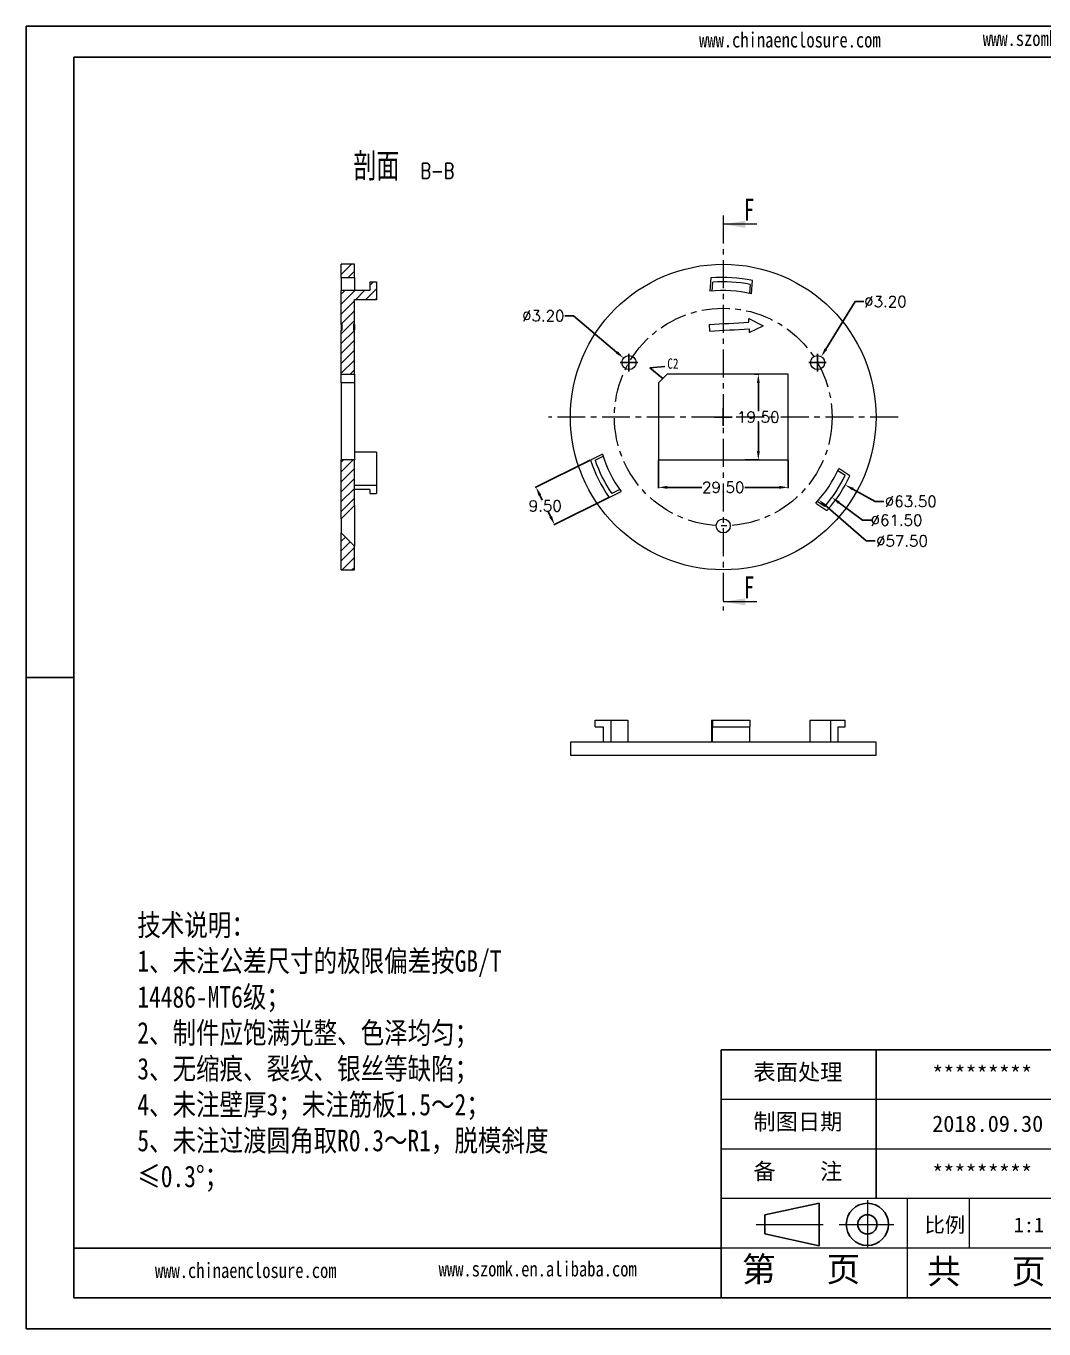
# Model space of a CAD drawing. Header units: inches. Extents: x 1184 to 3641, y 573 to 1047.
# Drawn here: x 3221.9 to 3453.3, y 573 to 869.2 of the extents above; entities that cross this region are included whole.
import ezdxf

# ---------------------------------------------------------------- set-up
doc = ezdxf.new("R2010")
doc.units = ezdxf.units.IN
doc.linetypes.add('CENTER', pattern=[10.16, 6.35, -1.27, 1.27, -1.27])
doc.linetypes.add('CENTER2', pattern=[28.575, 19.05, -3.175, 3.175, -3.175])
doc.layers.add('10', color=7, linetype='Continuous')
doc.layers.add('文字', color=81, linetype='Continuous')
for name, color, linetype, lineweight in [('粗实线', 7, 'Continuous', 30), ('细实线', 3, 'Continuous', 9), ('细点划线', 2, 'CENTER2', 9)]:
    doc.layers.add(name, color=color, linetype=linetype, lineweight=lineweight)
doc.styles.add('SLDTEXTSTYLE1', font='TXT', dxfattribs={"width": 0.75, "bigfont": 'bigfont'})
doc.styles.add('SLDTEXTSTYLE3', font='TXT', dxfattribs={"width": 0.75, "bigfont": 'bigfont'})
doc.styles.add('SLDTEXTSTYLE6', font='TXT', dxfattribs={"width": 0.7})
doc.styles.get("Standard").update_dxf_attribs({"font": 'txt', "bigfont": 'gbcbig.shx'})
doc.styles.add('宋体', font='', dxfattribs={"width": 0.8, "height": 3.5})
doc.styles.get('宋体').set_extended_font_data('SimSun')
doc.dimstyles.new('2', dxfattribs={"dimtxt": 1.5, "dimasz": 0.6, "dimexe": 0.18, "dimexo": 0.0625, "dimgap": 0.09, "dimtad": 0, "dimtih": 1, "dimtoh": 1, "dimzin": 0, "dimdsep": 46, "dimtxsty": 'Standard', "dimcen": 0, "dimadec": 0, "dimazin": 2, "dimtfac": 1, "dimtofl": 0, "dimtmove": 0, "dimatfit": 3, "dimfxl": 1, "dimtolj": 1, "dimtzin": 0, "dimarcsym": 0})
doc.dimstyles.new('2.5', dxfattribs={"dimtxt": 2.5, "dimasz": 2, "dimexe": 0.18, "dimexo": 0.0625, "dimgap": 0.09, "dimtad": 0, "dimtih": 1, "dimtoh": 1, "dimzin": 0, "dimdsep": 46, "dimtxsty": 'Standard', "dimcen": 2, "dimadec": 0, "dimazin": 0, "dimtfac": 1, "dimtofl": 0, "dimtmove": 0, "dimatfit": 3, "dimfxl": 1, "dimtolj": 1, "dimtzin": 0, "dimarcsym": 0})

# ---------------------------------------------------------------- blocks, each defined once
blk = doc.blocks.new('SW_NOTE_3')
at = {"color": 0, "linetype": 'Continuous', "lineweight": 0, "attachment_point": 2}
for s, insert, char_height, style in [('剖面', (8.33, 8.19), 6.35, 'SLDTEXTSTYLE1'), ('B-B', (22.23, 5.8), 3.5, 'SLDTEXTSTYLE3')]:
    blk.add_mtext(s, dxfattribs=dict(at, insert=insert, char_height=char_height, style=style))
blk = doc.blocks.new('*D47')
at = {"color": 0, "lineweight": -2, "transparency": 16777216}
for p, q in [((3410.38, 806.58), (3403.72, 795.77)), ((3412.38, 806.58), (3410.38, 806.58)), ((3401.83, 790.7), (3401.83, 794.7)), ((3399.83, 792.7), (3403.83, 792.7))]:
    blk.add_line(p, q, dxfattribs=at)
at = {"color": 0, "transparency": 16777216}
blk.add_solid([(3403.43, 795.94), (3404, 795.59), (3402.67, 794.07)], dxfattribs=at)
at = {"layer": 'Defpoints', "color": 0, "transparency": 16777216}
for p in [(3402.67, 794.07), (3400.99, 791.34)]:
    blk.add_point(p, dxfattribs=at)
at = {"color": 0, "transparency": 16777216, "insert": (3417.27, 806.58), "char_height": 2.5, "attachment_point": 5}
blk.add_mtext('\\A1;∅3.20', dxfattribs=at)
blk = doc.blocks.new('*D48')
at = {"color": 0, "lineweight": -2, "transparency": 16777216}
for p, q in [((3344.34, 803.35), (3346.34, 803.35)), ((3346.34, 803.35), (3356.21, 795.02)), ((3358.96, 790.7), (3358.96, 794.7)), ((3356.96, 792.7), (3360.96, 792.7))]:
    blk.add_line(p, q, dxfattribs=at)
at = {"color": 0, "transparency": 16777216}
blk.add_solid([(3356.42, 795.28), (3355.99, 794.77), (3357.74, 793.74)], dxfattribs=at)
at = {"layer": 'Defpoints', "color": 0, "transparency": 16777216}
for p in [(3357.74, 793.74), (3360.18, 791.67)]:
    blk.add_point(p, dxfattribs=at)
at = {"color": 0, "transparency": 16777216, "insert": (3339.46, 803.35), "char_height": 2.5, "attachment_point": 5}
blk.add_mtext('\\A1;∅3.20', dxfattribs=at)
blk = doc.blocks.new('*D49')
at = {"color": 0, "lineweight": -2, "transparency": 16777216}
for p, q in [((3387.5, 790.08), (3388.55, 790.08)), ((3388.37, 788.08), (3388.37, 781.67)), ((3388.37, 772.58), (3388.37, 778.99)), ((3385.38, 770.58), (3388.55, 770.58))]:
    blk.add_line(p, q, dxfattribs=at)
at = {"color": 0, "transparency": 16777216}
for points in [[(3388.04, 788.08), (3388.7, 788.08), (3388.37, 790.08)], [(3388.04, 772.58), (3388.7, 772.58), (3388.37, 770.58)]]:
    blk.add_solid(points, dxfattribs=at)
at = {"layer": 'Defpoints', "color": 0, "transparency": 16777216}
for p in [(3387.44, 790.08), (3388.37, 790.08), (3385.32, 770.58)]:
    blk.add_point(p, dxfattribs=at)
at = {"color": 0, "transparency": 16777216, "insert": (3388.37, 780.33), "char_height": 2.5, "attachment_point": 5}
blk.add_mtext('\\A1;19.50', dxfattribs=at)
blk = doc.blocks.new('*D50')
at = {"color": 0, "lineweight": -2, "transparency": 16777216}
for p, q in [((3365.64, 770.52), (3365.64, 764.16)), ((3395.14, 770.52), (3395.14, 764.16)), ((3367.64, 764.34), (3375.51, 764.34)), ((3393.14, 764.34), (3385.28, 764.34))]:
    blk.add_line(p, q, dxfattribs=at)
at = {"color": 0, "transparency": 16777216}
for points in [[(3367.64, 764.67), (3367.64, 764.01), (3365.64, 764.34)], [(3393.14, 764.67), (3393.14, 764.01), (3395.14, 764.34)]]:
    blk.add_solid(points, dxfattribs=at)
at = {"layer": 'Defpoints', "color": 0, "transparency": 16777216}
for p in [(3365.64, 770.58), (3395.14, 770.58), (3395.14, 764.34)]:
    blk.add_point(p, dxfattribs=at)
at = {"color": 0, "transparency": 16777216, "insert": (3380.39, 764.34), "char_height": 2.5, "attachment_point": 5}
blk.add_mtext('\\A1;29.50', dxfattribs=at)
blk = doc.blocks.new('*D51')
at = {"color": 0, "lineweight": -2, "transparency": 16777216}
for p, q in [((3380.39, 778.33), (3380.39, 782.33)), ((3378.39, 780.33), (3382.39, 780.33)), ((3414.91, 761.14), (3409.89, 763.93)), ((3416.91, 761.14), (3414.91, 761.14))]:
    blk.add_line(p, q, dxfattribs=at)
at = {"color": 0, "transparency": 16777216}
blk.add_solid([(3410.05, 764.22), (3409.73, 763.64), (3408.14, 764.9)], dxfattribs=at)
at = {"layer": 'Defpoints', "color": 0, "transparency": 16777216}
for p in [(3352.64, 795.76), (3408.14, 764.9)]:
    blk.add_point(p, dxfattribs=at)
at = {"color": 0, "transparency": 16777216, "insert": (3423.04, 761.14), "char_height": 2.5, "attachment_point": 5}
blk.add_mtext('\\A1;∅63.50', dxfattribs=at)
blk = doc.blocks.new('*D52')
at = {"color": 0, "lineweight": -2, "transparency": 16777216}
for p, q in [((3380.39, 778.33), (3380.39, 782.33)), ((3378.39, 780.33), (3382.39, 780.33)), ((3412.09, 756.87), (3406.72, 760.85)), ((3414.09, 756.87), (3412.09, 756.87))]:
    blk.add_line(p, q, dxfattribs=at)
at = {"color": 0, "transparency": 16777216}
blk.add_solid([(3406.92, 761.11), (3406.52, 760.58), (3405.11, 762.04)], dxfattribs=at)
at = {"layer": 'Defpoints', "color": 0, "transparency": 16777216}
for p in [(3355.68, 798.62), (3405.11, 762.04)]:
    blk.add_point(p, dxfattribs=at)
at = {"color": 0, "transparency": 16777216, "insert": (3419.8, 756.87), "char_height": 2.5, "attachment_point": 5}
blk.add_mtext('\\A1;∅61.50', dxfattribs=at)
blk = doc.blocks.new('*D53')
at = {"color": 0, "lineweight": -2, "transparency": 16777216}
for p, q in [((3380.39, 778.33), (3380.39, 782.33)), ((3378.39, 780.33), (3382.39, 780.33)), ((3412.9, 752.15), (3403.63, 760.18)), ((3414.9, 752.15), (3412.9, 752.15))]:
    blk.add_line(p, q, dxfattribs=at)
at = {"color": 0, "transparency": 16777216}
blk.add_solid([(3403.85, 760.44), (3403.41, 759.93), (3402.12, 761.5)], dxfattribs=at)
at = {"layer": 'Defpoints', "color": 0, "transparency": 16777216}
for p in [(3358.67, 799.16), (3402.12, 761.5)]:
    blk.add_point(p, dxfattribs=at)
at = {"color": 0, "transparency": 16777216, "insert": (3421.03, 752.15), "char_height": 2.5, "attachment_point": 5}
blk.add_mtext('\\A1;∅57.50', dxfattribs=at)
blk = doc.blocks.new('*D54')
at = {"color": 0, "lineweight": -2, "transparency": 16777216}
for p, q in [((3350.13, 770.53), (3337.64, 764.29)), ((3338.69, 762.58), (3339.25, 761.46)), ((3354.37, 762.03), (3341.88, 755.79)), ((3341.15, 757.66), (3340.59, 758.78))]:
    blk.add_line(p, q, dxfattribs=at)
at = {"color": 0, "transparency": 16777216}
for points in [[(3338.99, 762.73), (3338.39, 762.43), (3337.8, 764.37)], [(3341.45, 757.81), (3340.85, 757.51), (3342.04, 755.87)]]:
    blk.add_solid(points, dxfattribs=at)
at = {"layer": 'Defpoints', "color": 0, "transparency": 16777216}
for p in [(3350.19, 770.55), (3337.8, 764.37), (3354.43, 762.06)]:
    blk.add_point(p, dxfattribs=at)
at = {"color": 0, "transparency": 16777216, "insert": (3339.92, 760.12), "char_height": 2.5, "attachment_point": 5}
blk.add_mtext('\\A1;9.50', dxfattribs=at)

msp = doc.modelspace()

# ---------------------------------------------------------------- hatches: boundary and pattern name
at = {"linetype": 'Continuous', "lineweight": 0}
h = msp.add_hatch(dxfattribs=at)
h.set_pattern_fill('ANSI31', color=4, scale=0.5, style=0)
h.paths.add_polyline_path([(3293.532, 812.079), (3296.532, 812.079), (3296.532, 815.079), (3293.532, 815.079)], flags=0)
h = msp.add_hatch(dxfattribs=at)
h.set_pattern_fill('ANSI31', color=4, scale=0.5, style=0)
h.paths.add_polyline_path([(3293.532, 800.056), (3293.532, 790.079), (3296.532, 790.079), (3296.532, 800.056), (3296.332, 800.056), (3296.332, 801.558), (3296.532, 801.558), (3296.532, 807.079), (3301.532, 807.079), (3301.532, 811.079), (3300.032, 811.079), (3300.032, 809.079), (3293.532, 809.079), (3293.532, 801.558), (3293.732, 801.558), (3293.732, 800.056)], flags=0)
h = msp.add_hatch(dxfattribs=at)
h.set_pattern_fill('ANSI31', color=4, scale=0.5, style=0)
h.paths.add_polyline_path([(3296.532, 760.179), (3296.532, 770.579), (3293.532, 770.579), (3293.532, 757.179)], flags=0)
h = msp.add_hatch(dxfattribs=at)
h.set_pattern_fill('ANSI31', color=4, scale=0.5, style=0)
h.paths.add_polyline_path([(3293.532, 745.579), (3296.532, 745.579), (3296.532, 750.979), (3293.532, 753.979)], flags=0)

# ---------------------------------------------------------------- linework, layer by layer
for p, q in [((3221.863, 869.241), (3640.894, 869.241)), ((3221.863, 869.241), (3221.863, 572.957)), ((3232.706, 862.187), (3633.839, 862.187)), ((3232.706, 862.187), (3232.706, 580.011)), ((3232.706, 721.099), (3221.863, 721.099)), ((3221.863, 710.125), (3221.863, 572.957)), ((3464.534, 636.446), (3379.881, 636.446)), ((3379.881, 580.011), (3379.881, 636.446)), ((3415.153, 602.585), (3415.153, 636.446)), ((3379.881, 591.298), (3232.706, 591.298)), ((3232.706, 580.011), (3633.839, 580.011)), ((3221.863, 572.957), (3640.894, 572.957)), ((3221.863, 572.957), (3415.859, 572.957))]:
    msp.add_line(p, q)
at = {"color": 1, "linetype": 'CENTER', "lineweight": 0}
for p, q in [((3380.394, 826.157), (3380.394, 736.322)), ((3420.144, 780.329), (3340.644, 780.329))]:
    msp.add_line(p, q, dxfattribs=at)
at = {"color": 7, "linetype": 'Continuous', "lineweight": 0}
for p, q in [((3387.994, 824.157), (3380.394, 824.157)), ((3387.994, 738.322), (3380.394, 738.322))]:
    msp.add_line(p, q, dxfattribs=at)
at = {"color": 7, "linetype": 'Continuous', "lineweight": 15}
for p, q in [((3296.532, 815.079), (3293.532, 815.079)), ((3293.532, 812.079), (3293.532, 815.079)), ((3296.532, 812.079), (3296.532, 815.079)), ((3293.532, 812.079), (3293.532, 811.952)), ((3293.532, 812.079), (3296.532, 812.079)), ((3296.532, 811.952), (3293.532, 811.952)), ((3293.532, 811.952), (3293.532, 809.079)), ((3296.532, 812.079), (3296.532, 811.952)), ((3296.532, 811.952), (3296.532, 809.079)), ((3377.551, 811.952), (3377.367, 808.919)), ((3293.532, 801.558), (3293.532, 809.079)), ((3300.032, 809.079), (3293.532, 809.079)), ((3300.032, 811.079), (3301.532, 811.079)), ((3300.032, 811.079), (3300.032, 809.079)), ((3301.532, 811.079), (3301.532, 807.079)), ((3377.871, 808.968), (3377.993, 810.985)), ((3386.478, 810.471), (3386.355, 808.454)), ((3386.85, 808.345), (3387.033, 811.377)), ((3296.532, 807.079), (3301.532, 807.079)), ((3296.532, 801.558), (3296.532, 807.079)), ((3301.532, 806.948), (3296.532, 806.948)), ((3301.532, 807.079), (3301.532, 806.948)), ((3293.732, 801.558), (3293.532, 801.558)), ((3293.732, 801.371), (3293.532, 801.371)), ((3293.532, 801.371), (3293.532, 800.056)), ((3293.732, 800.056), (3293.532, 800.056)), ((3293.532, 790.079), (3293.532, 800.056)), ((3293.732, 800.056), (3293.732, 801.558)), ((3296.332, 801.558), (3296.532, 801.558)), ((3296.332, 801.558), (3296.332, 800.056)), ((3296.332, 801.371), (3296.532, 801.371)), ((3296.332, 800.056), (3296.532, 800.056)), ((3296.532, 801.371), (3296.532, 800.063)), ((3296.532, 790.079), (3296.532, 800.056)), ((3377.194, 801.371), (3377.284, 799.874)), ((3386.194, 802.721), (3389.47, 801.099)), ((3386.194, 801.871), (3386.194, 802.721)), ((3386.27, 799.521), (3389.47, 801.099)), ((3386.27, 800.373), (3386.27, 799.521)), ((3293.532, 790.079), (3296.532, 790.079)), ((3293.532, 788.079), (3293.532, 790.079)), ((3296.532, 790.079), (3296.532, 788.079)), ((3365.644, 788.079), (3367.644, 790.079)), ((3395.144, 790.079), (3367.644, 790.079)), ((3395.144, 770.579), (3395.144, 790.079)), ((3296.532, 788.079), (3293.532, 788.079)), ((3293.532, 788.079), (3293.532, 770.579)), ((3296.532, 788.079), (3296.532, 770.579)), ((3365.644, 788.079), (3365.644, 770.579)), ((3293.532, 757.179), (3293.532, 770.579)), ((3296.532, 770.579), (3293.532, 770.579)), ((3301.532, 772.333), (3296.532, 772.333)), ((3296.532, 760.179), (3296.532, 770.579)), ((3301.532, 772.333), (3301.532, 764.728)), ((3352.904, 771.912), (3350.187, 770.555)), ((3351.249, 770.526), (3353.057, 771.429)), ((3365.644, 770.579), (3395.144, 770.579)), ((3406.458, 768.195), (3408.144, 767.081)), ((3409.202, 766.981), (3406.668, 768.656)), ((3301.532, 764.728), (3296.532, 764.728)), ((3301.532, 764.728), (3301.532, 762.921)), ((3300.032, 763.824), (3296.532, 763.824)), ((3300.032, 763.824), (3300.032, 762.921)), ((3300.032, 762.921), (3301.532, 762.921)), ((3354.431, 762.055), (3357.148, 763.412)), ((3356.854, 763.824), (3355.046, 762.921)), ((3296.532, 760.179), (3293.532, 757.179)), ((3296.532, 760.179), (3296.532, 750.979)), ((3401.429, 760.731), (3403.963, 759.056)), ((3403.457, 759.99), (3401.771, 761.104)), ((3293.532, 757.179), (3293.532, 753.979)), ((3293.532, 753.979), (3296.532, 750.979)), ((3293.532, 745.579), (3293.532, 753.979)), ((3296.532, 745.579), (3296.532, 750.979)), ((3293.532, 745.579), (3296.532, 745.579)), ((3351.249, 709.86), (3351.249, 711.36)), ((3351.249, 711.36), (3354.867, 711.36)), ((3354.867, 711.36), (3358.665, 711.36)), ((3354.867, 711.36), (3354.867, 706.36)), ((3358.665, 711.36), (3358.665, 706.36)), ((3377.749, 711.36), (3377.749, 706.36)), ((3377.749, 711.36), (3377.993, 711.36)), ((3377.993, 709.86), (3377.993, 711.36)), ((3377.993, 711.36), (3386.478, 711.36)), ((3386.478, 709.86), (3386.478, 711.36)), ((3400.083, 711.36), (3400.083, 706.36)), ((3400.083, 711.36), (3404.77, 711.36)), ((3404.77, 711.36), (3404.77, 706.36)), ((3404.77, 711.36), (3408.144, 711.36)), ((3408.144, 709.86), (3408.144, 711.36)), ((3351.249, 709.86), (3353.057, 709.86)), ((3353.057, 709.86), (3353.057, 706.36)), ((3377.871, 709.86), (3377.871, 706.36)), ((3377.871, 709.86), (3377.993, 709.86)), ((3377.993, 709.86), (3386.478, 709.86)), ((3386.355, 709.86), (3386.355, 706.36)), ((3406.458, 709.86), (3408.144, 709.86)), ((3406.458, 709.86), (3406.458, 706.36)), ((3345.644, 706.36), (3345.644, 703.36)), ((3415.144, 706.36), (3345.644, 706.36)), ((3415.144, 703.36), (3415.144, 706.36)), ((3415.144, 703.36), (3345.644, 703.36))]:
    msp.add_line(p, q, dxfattribs=at)
for centre, radius in [((3380.394, 780.329), 34.75), ((3358.96, 792.704), 1.6), ((3401.829, 792.704), 1.6), ((3380.394, 755.579), 1.6)]:
    msp.add_circle(centre, radius, dxfattribs=at)
at = {"color": 1, "linetype": 'CENTER', "lineweight": 0}
msp.add_circle((3380.394, 780.329), 24.75, dxfattribs=at)
at = {"color": 7, "linetype": 'Continuous', "lineweight": 15}
for radius, start, end in [(31.75, 77.93051, 95.13873), (28.75, 77.02476, 96.04448), (30.75, 78.59026, 94.47898), (31.75, 197.93051, 215.13873), (30.75, 198.59026, 214.47898), (28.75, 197.02476, 216.04448), (28.75, 317.02476, 336.04448), (30.75, 318.59026, 334.47898), (31.75, 317.93051, 335.13873)]:
    msp.add_arc((3380.394, 780.329), radius, start, end, dxfattribs=at)
for points in [[(3293.532, 801.371), (3293.532, 801.435), (3293.532, 801.498), (3293.532, 801.558)], [(3296.532, 801.371), (3296.532, 801.435), (3296.532, 801.498), (3296.532, 801.558)], [(3377.194, 801.371), (3380.193, 801.551), (3383.193, 801.718), (3386.194, 801.871)], [(3377.284, 799.874), (3380.279, 800.054), (3383.274, 800.22), (3386.27, 800.373)]]:
    msp.add_open_spline(points, degree=3, dxfattribs=at)
at = {"color": 7, "linetype": 'Continuous', "lineweight": 0}
for points in [[(3380.394, 824.157), (3385.394, 823.357), (3385.394, 824.957)], [(3380.394, 738.322), (3385.394, 737.522), (3385.394, 739.122)]]:
    msp.add_solid(points, dxfattribs=at)
at = {"layer": '粗实线', "color": 7}
for p, q in [((3402.189, 601.529), (3389.856, 598.915)), ((3402.189, 601.529), (3402.189, 591.864)), ((3389.856, 598.915), (3389.856, 594.554)), ((3389.856, 594.554), (3402.189, 591.864))]:
    msp.add_line(p, q, dxfattribs=at)
for radius in [4.795, 2.181]:
    msp.add_circle((3413.165, 596.734), radius, dxfattribs=at)
at = {"layer": '细实线', "color": 7}
for p, q in [((3464.534, 625.159), (3379.881, 625.159)), ((3464.534, 613.872), (3379.881, 613.872)), ((3633.839, 602.585), (3379.881, 602.585)), ((3422.208, 602.585), (3422.208, 580.011)), ((3436.316, 602.585), (3436.316, 591.298)), ((3464.534, 591.298), (3379.881, 591.298))]:
    msp.add_line(p, q, dxfattribs=at)
at = {"layer": '细点划线', "color": 7}
for p, q in [((3413.165, 602.254), (3413.165, 591.298)), ((3387.89, 596.734), (3403.133, 596.734)), ((3406.752, 596.734), (3419.145, 596.734))]:
    msp.add_line(p, q, dxfattribs=at)

# ---------------------------------------------------------------- block references
at = {"layer": '10'}
msp.add_blockref('SW_NOTE_3', (3293.168, 832.279), dxfattribs=at)

# ---------------------------------------------------------------- texts
at = {"color": 7, "linetype": 'Continuous', "char_height": 5, "attachment_point": 1, "style": 'SLDTEXTSTYLE6'}
for insert in [(3385.09, 829.966), (3385.09, 744.131)]:
    msp.add_mtext('F', dxfattribs=dict(at, insert=insert))
at = {"width": 2109.67495, "attachment_point": 1}
for s, insert, char_height in [('{\\fSimHei|b0|i0|c134|p49;表面处理}', (3387.243, 633.243), 3.71193), ('{\\fSimHei|b0|i0|c134|p49;*********}', (3427.898, 632.766), 3.71193), ('{\\fSimHei|b0|i0|c134|p49;制图日期}', (3387.243, 621.956), 3.71193), ('{\\fSimHei|b0|i0|c134|p49;2018.\\fSimHei|b0|i0|c0|p49;09\\fSimHei|b0|i0|c134|p49;.\\fSimHei|b0|i0|c0|p49;30}', (3427.898, 621.479), 3.711928), ('{\\fSimHei|b0|i0|c134|p49;备    注}', (3387.243, 610.669), 3.71193), ('{\\fSimHei|b0|i0|c134|p49;*********}', (3427.898, 610.192), 3.71193)]:
    msp.add_mtext(s, dxfattribs=dict(at, insert=insert, char_height=char_height))
at = {"layer": '文字', "color": 0, "attachment_point": 1, "style": '宋体'}
for s, insert, char_height, width in [('www.szomk.en.alibaba.com', (3439.404, 868.16), 3.44881, 60.59231), ('www.chinaenclosure.com', (3374.897, 867.819), 3.44881, 60.59231), ('{\\H1.111x;C2}', (3367.662, 793.656), 2.11632, 24.46699), ('{\\H1.111x;技术说明：\\P1、未注公差尺寸的极限偏差按GB/T 14486-MT6级；\\P2、制件应饱满光整、色泽均匀；\\P3、无缩痕、裂纹、银丝等缺陷；\\P4、未注壁厚3；未注筋板1.5～2；\\P5、未注过渡圆角取R0.3～R1，脱模斜度≤0.3%%D；}', (3247.162, 667.255), 4.40899, 99.30992), ('www.chinaenclosure.com', (3251.172, 587.995), 3.44881, 60.59231), ('www.szomk.en.alibaba.com', (3315.679, 588.337), 3.44881, 60.59231)]:
    msp.add_mtext(s, dxfattribs=dict(at, insert=insert, char_height=char_height, width=width))
at = {"layer": '细实线', "color": 7, "attachment_point": 1}
for s, insert, char_height, width in [('{\\fSimSun|b0|i0|c134|p54;比例}', (3426.158, 598.311), 3.38611, 14.86395), ('{\\fSimSun|b0|i0|c134|p54;1:1}', (3446.44, 598.311), 3.38611, 14.86395), ('{\\fSimSun|b0|i0|c134|p54;第   页}', (3384.63, 589.358), 5.64351, 42.32632), ('{\\fSimSun|b0|i0|c134|p54; 共   页}', (3422.898, 588.879), 5.64351, 42.32632)]:
    msp.add_mtext(s, dxfattribs=dict(at, insert=insert, char_height=char_height, width=width))

# ---------------------------------------------------------------- dimensions: what is measured, and where the dimension line sits
for p1, p2, picture, middle in [((3400.989, 791.342), (3402.668, 794.066), '*D47', (3417.266, 806.58)), ((3360.183, 791.673), (3357.737, 793.736), '*D48', (3339.456, 803.348)), ((3355.677, 798.622), (3405.111, 762.036), '*D52', (3419.804, 756.872)), ((3358.673, 799.163), (3402.116, 761.495), '*D53', (3421.029, 752.147)), ((3352.644, 795.756), (3408.144, 764.902), '*D51', (3423.041, 761.141))]:
    dim = msp.add_diameter_dim_2p(p1=p1, p2=p2, dimstyle='2.5')
    dim.commit()
    dim.dimension.update_dxf_attribs({"geometry": picture, "text_midpoint": middle, "dimtype": 163})
dim = msp.add_linear_dim(base=(3388.369, 790.079), p1=(3385.32, 770.579), p2=(3387.439, 790.079), angle=90, dimstyle='2.5')
dim.commit()
dim.dimension.update_dxf_attribs({"geometry": '*D49', "text_midpoint": (3388.369, 780.329)})
dim = msp.add_aligned_dim(p1=(3354.431, 762.055), p2=(3350.187, 770.555), distance=13.846, dimstyle='2.5')
dim.commit()
dim.dimension.update_dxf_attribs({"geometry": '*D54', "text_midpoint": (3339.921, 760.119)})
dim = msp.add_linear_dim(base=(3395.144, 764.341), p1=(3365.644, 770.579), p2=(3395.144, 770.579), dimstyle='2.5')
dim.commit()
dim.dimension.update_dxf_attribs({"geometry": '*D50', "text_midpoint": (3380.394, 764.341)})

# ---------------------------------------------------------------- leaders
msp.add_leader([(3366.644, 789.079), (3363.733, 791.52), (3367.103, 791.829)], dimstyle='2', override={"dimgap": 0.09, "dimtad": 0})

doc.saveas('drawing.dxf')
